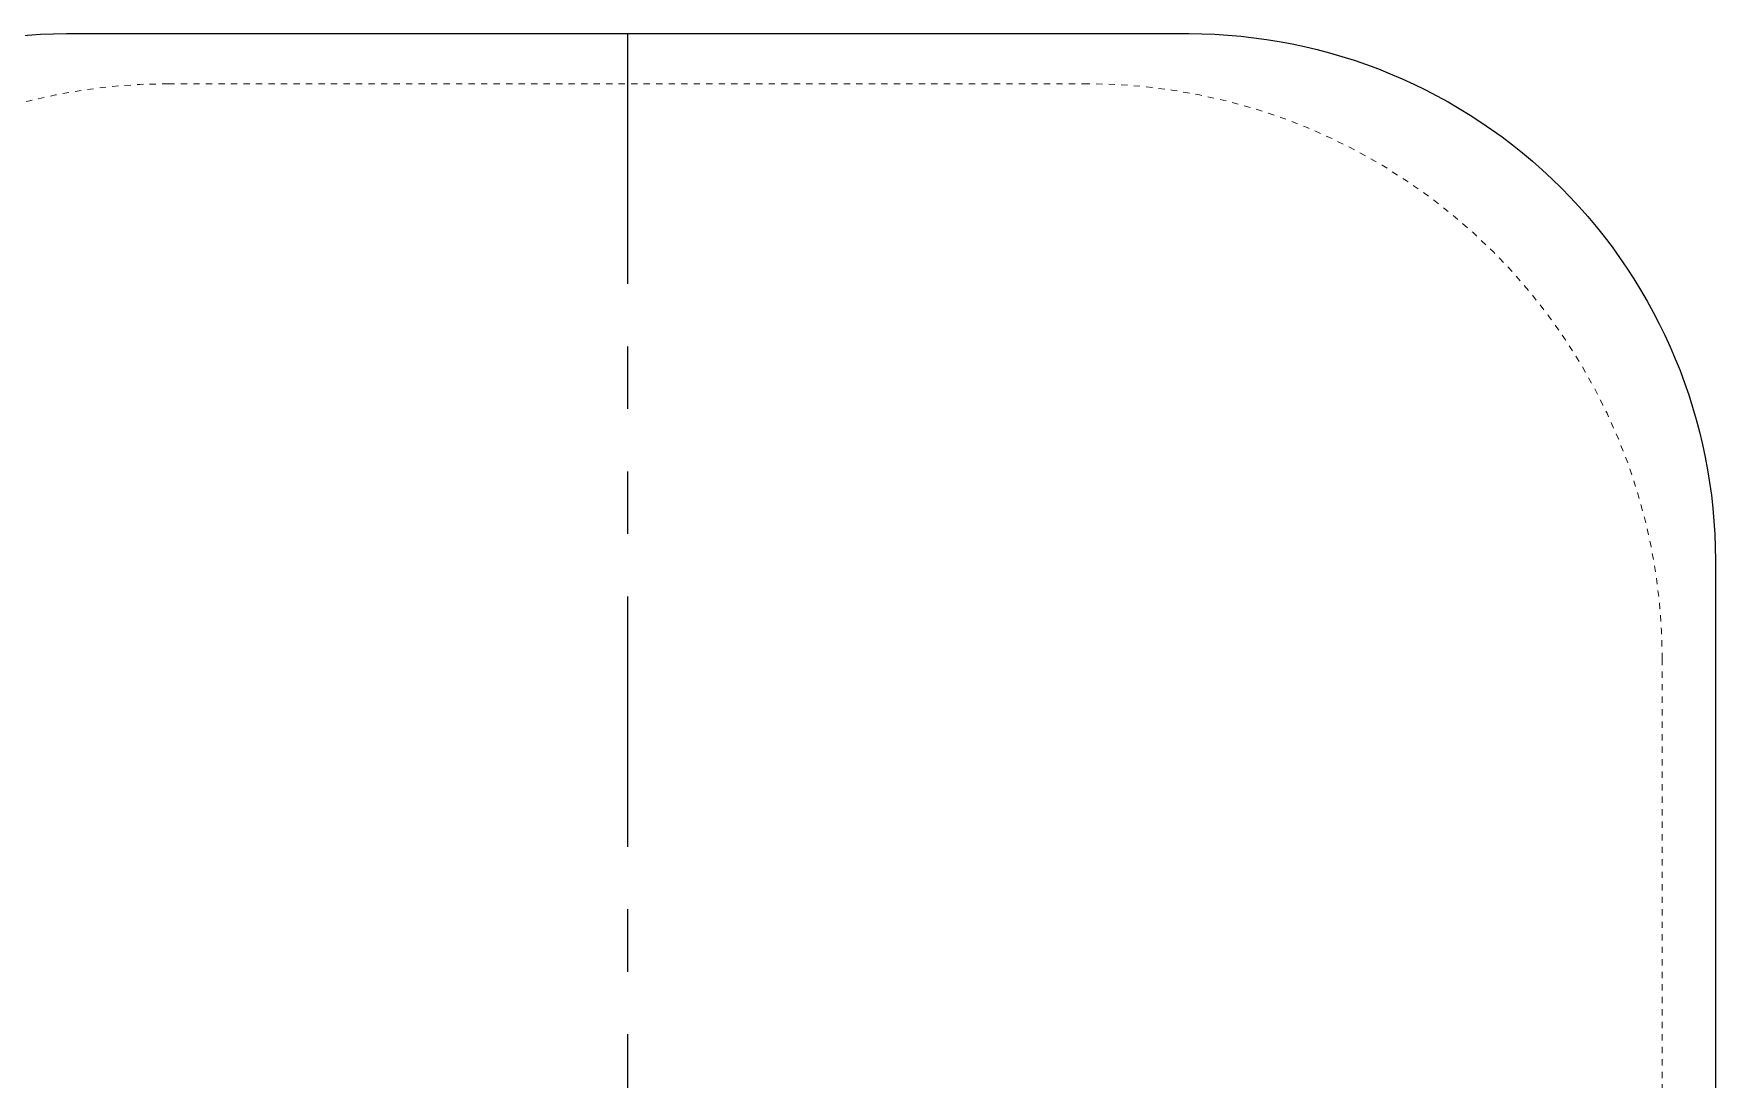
# Model space of a CAD drawing. Header units: inches. Extents: x 1765 to 5217, y -1519 to 441.
# Drawn here: x 4198.64 to 4225.54, y -1271.75 to -1255.02 of the extents above; entities that cross this region are included whole.
import ezdxf

# ---------------------------------------------------------------- set-up
doc = ezdxf.new("R2010")
doc.units = ezdxf.units.IN
doc.header["$MEASUREMENT"] = 0
doc.linetypes.add('ACISOTGB', pattern=[9, 4, -1, 1, -1, 1, -1])
doc.linetypes.add('DOT', pattern=[0.2, 0.1, -0.1])
doc.layers.add('AA', color=7, linetype='Continuous', lineweight=13)

msp = doc.modelspace()

# ---------------------------------------------------------------- linework, layer by layer
at = {"color": 1, "linetype": 'ACISOTGB'}
msp.add_line((4208.143, -1255.025), (4208.143, -1298.31), dxfattribs=at)
msp.add_lwpolyline([(4225.536, -1263.445), (4225.536, -1289.16, -0.414214), (4216.536, -1298.16), (4199.749, -1298.16, -0.414214), (4190.749, -1289.16), (4190.749, -1263.445, -0.414214), (4199.169, -1255.025), (4217.116, -1255.025, -0.414214)], format="xyb", close=True)
msp.add_lwpolyline([(4225.536, -1263.445), (4225.536, -1289.16, -0.414214), (4216.536, -1298.16), (4199.749, -1298.16, -0.414214), (4190.749, -1289.16), (4190.749, -1263.445, -0.414214), (4199.169, -1255.025), (4217.116, -1255.025, -0.414214)], format="xyb", close=True)
at = {"layer": 'AA', "color": 1, "linetype": 'DOT'}
msp.add_lwpolyline([(4191.599, -1265.025, -0.414214), (4200.799, -1255.825), (4215.486, -1255.825, -0.414214), (4224.686, -1265.025), (4224.686, -1287.136, -0.414214), (4215.486, -1296.336), (4200.799, -1296.336, -0.414214), (4191.599, -1287.136)], format="xyb", close=True, dxfattribs=at)
msp.add_lwpolyline([(4191.599, -1265.025, -0.414214), (4200.799, -1255.825), (4215.486, -1255.825, -0.414214), (4224.686, -1265.025), (4224.686, -1287.136, -0.414214), (4215.486, -1296.336), (4200.799, -1296.336, -0.414214), (4191.599, -1287.136)], format="xyb", close=True, dxfattribs=at)

doc.saveas('drawing.dxf')
